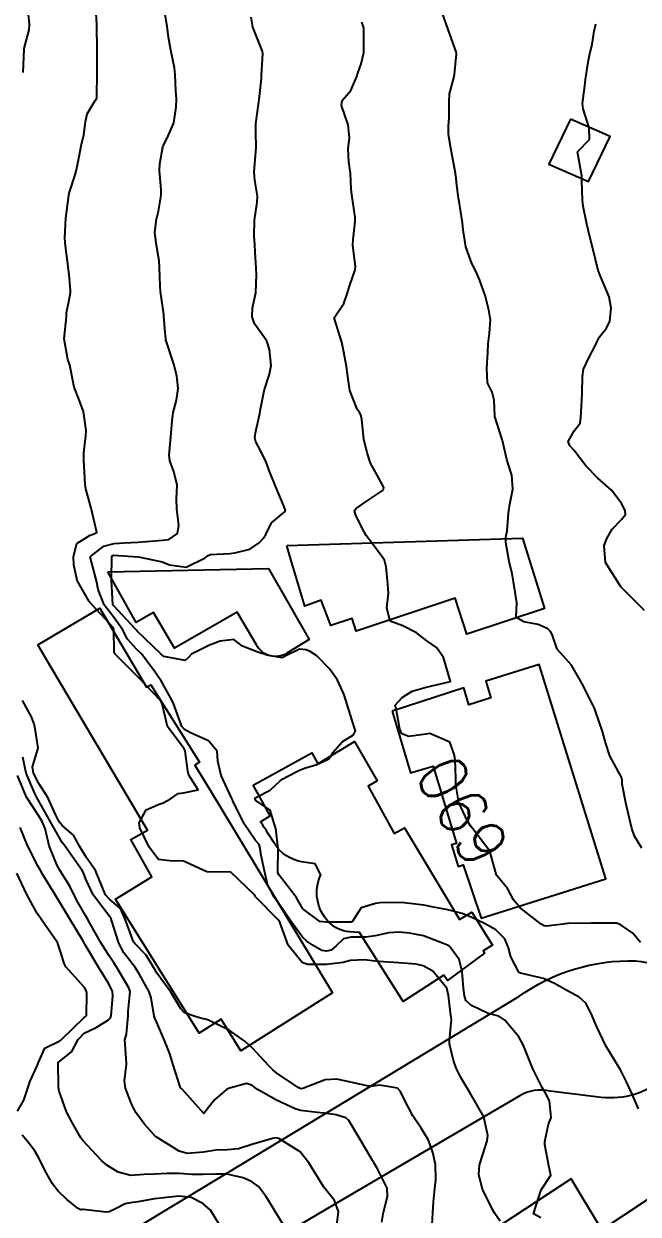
# Model space of a CAD drawing. Header units: metres. Extents: x 298520 to 308411, y 7433745 to 7450750.
# Drawn here: x 300728.1 to 300779, y 7447638.3 to 7447736.9 of the extents above; entities that cross this region are included whole.
import ezdxf
from ezdxf.enums import TextEntityAlignment as Align

# ---------------------------------------------------------------- set-up
doc = ezdxf.new("R2010")
doc.units = ezdxf.units.M
doc.header["$LTSCALE"] = 10
for name, color, linetype in [('Cotas', 45, 'Continuous'), ('Curvas de Nivel 1m', 11, 'Continuous'), ('Curvas de Nivel 5m', 15, 'Continuous'), ('Edificações', 30, 'Continuous'), ('Vias Primárias', 230, 'Continuous')]:
    doc.layers.add(name, color=color, linetype=linetype)
doc.styles.add('Style-STANDARD', font='STANDARD.shx')

msp = doc.modelspace()

# ---------------------------------------------------------------- linework, layer by layer
at = {"layer": 'Curvas de Nivel 1m', "flags": 128}
for points, elevation in [([(300728.013, 7447732.85), (300728.089, 7447734.793), (300728.104, 7447734.849), (300728.516, 7447736.386), (300728.537, 7447736.845), (300728.382, 7447738.545)], 686), ([(300770.888, 7447637.999), (300770.279, 7447638.339), (300770.913, 7447640.33), (300771.713, 7447641.54), (300771.557, 7447642.324), (300771.235, 7447644.052), (300771.236, 7447644.327), (300771.535, 7447645.767), (300771.749, 7447646.322), (300771.618, 7447647.709), (300771.274, 7447648.327), (300771.017, 7447648.763), (300770.225, 7447650.338), (300769.673, 7447651.718), (300769.423, 7447652.346), (300769.063, 7447653.003), (300767.911, 7447654.368), (300767.419, 7447654.708), (300767.087, 7447654.782), (300766.541, 7447654.933), (300765.095, 7447655.633), (300764.695, 7447656.002), (300764.564, 7447656.408), (300764.493, 7447657.028), (300764.376, 7447658.411), (300764.133, 7447659.406), (300763.384, 7447660.427), (300763.261, 7447660.535), (300763.155, 7447660.595), (300762.883, 7447660.705), (300761.162, 7447661.374), (300760.029, 7447661.596), (300759.165, 7447661.676), (300758.306, 7447661.624), (300757.162, 7447661.364), (300756.411, 7447661.257), (300755.16, 7447661.261), (300754.554, 7447661.131), (300753.933, 7447660.532), (300753.517, 7447660.168), (300753.148, 7447660.084), (300752.747, 7447660.144), (300752.046, 7447660.557), (300751.526, 7447660.934), (300751.16, 7447661.265), (300750.187, 7447662.58), (300749.195, 7447664.03), (300748.786, 7447664.596), (300748.267, 7447665.658), (300748.025, 7447666.608), (300747.698, 7447668.161), (300747.645, 7447668.614), (300747.556, 7447668.916), (300747.259, 7447669.269), (300746.315, 7447670.63), (300745.381, 7447672.55), (300745.339, 7447672.64), (300745.294, 7447672.731), (300744.417, 7447674.649), (300744.154, 7447675.833), (300744.082, 7447676.653), (300743.356, 7447677.527), (300741.878, 7447678.17), (300741.369, 7447678.456), (300741.17, 7447678.692), (300741.057, 7447679.012), (300740.435, 7447680.7), (300739.411, 7447682.536), (300739.292, 7447682.711), (300738.942, 7447683.193), (300737.81, 7447684.726), (300737.446, 7447685.079), (300736.65, 7447685.937), (300736.234, 7447686.748), (300735.478, 7447687.798), (300734.735, 7447688.768), (300734.243, 7447690.035), (300734.09, 7447690.774), (300733.572, 7447692.74), (300733.584, 7447692.779), (300734.687, 7447693.627), (300735.549, 7447693.865), (300736.395, 7447693.903), (300737.551, 7447693.965), (300738.243, 7447694.032), (300739.554, 7447694.132), (300740.071, 7447694.189), (300740.792, 7447694.698), (300740.901, 7447695.365), (300740.752, 7447696.698), (300740.732, 7447697.558), (300740.765, 7447698.698), (300740.501, 7447699.819), (300740.154, 7447700.702), (300740.101, 7447701.166), (300740.255, 7447702.701), (300740.352, 7447704.021), (300740.452, 7447704.698), (300740.713, 7447705.715), (300740.853, 7447706.693), (300740.752, 7447707.733), (300740.497, 7447708.698), (300739.893, 7447710.566), (300739.848, 7447710.709), (300739.838, 7447710.793), (300739.762, 7447711.64), (300739.681, 7447712.711), (300739.669, 7447712.817), (300739.391, 7447714.714), (300739.358, 7447715.164), (300739.324, 7447716.715), (300739.272, 7447717.272), (300739.022, 7447718.718), (300738.928, 7447719.648), (300739.062, 7447720.718), (300739.216, 7447721.38), (300739.45, 7447722.714), (300739.446, 7447723.166), (300739.305, 7447724.716), (300739.336, 7447725.302), (300739.593, 7447726.713), (300739.69, 7447726.968), (300739.95, 7447727.411), (300740.486, 7447728.702), (300740.701, 7447729.98), (300740.714, 7447730.699), (300740.657, 7447731.357), (300740.598, 7447732.701), (300740.565, 7447733.249), (300740.251, 7447734.707), (300740.049, 7447735.777), (300739.944, 7447736.711), (300739.926, 7447736.85), (300739.618, 7447738.715)], 688), ([(300767.514, 7447637.743), (300767.095, 7447638.378), (300766.896, 7447638.701), (300766.057, 7447640.389), (300765.759, 7447641.563), (300765.824, 7447642.391), (300766.091, 7447643.249), (300766.456, 7447644.385), (300766.514, 7447644.838), (300766.166, 7447646.388), (300765.013, 7447648.4), (300764.258, 7447649.645), (300763.888, 7447650.417), (300763.672, 7447651.053), (300763.33, 7447652.426), (300763.331, 7447652.691), (300763.49, 7447654.424), (300763.439, 7447654.777), (300763.234, 7447656.428), (300763.112, 7447657.019), (300761.942, 7447658.442), (300761.137, 7447658.885), (300760.579, 7447659.015), (300759.14, 7447659.137), (300757.862, 7447659.211), (300757.141, 7447659.263), (300756.281, 7447659.369), (300755.141, 7447659.313), (300754.51, 7447659.156), (300753.137, 7447658.979), (300751.576, 7447659.002), (300751.139, 7447659.163), (300749.961, 7447660.582), (300749.268, 7447662.493), (300749.22, 7447662.59), (300749.174, 7447662.651), (300747.238, 7447664.619), (300747.226, 7447664.642), (300747.204, 7447664.74), (300745.223, 7447666.64), (300743.223, 7447666.66), (300741.236, 7447667.59), (300740.379, 7447667.555), (300739.237, 7447667.677), (300738.453, 7447668.718), (300737.685, 7447670.309), (300737.616, 7447670.727), (300738.217, 7447671.788), (300739.288, 7447672.266), (300739.614, 7447672.383), (300740.218, 7447672.701), (300740.847, 7447673.147), (300741.301, 7447673.198), (300742.514, 7447673.463), (300741.752, 7447674.684), (300741.645, 7447675.005), (300741.445, 7447676.688), (300741.345, 7447676.844), (300739.976, 7447678.704), (300739.526, 7447680.574), (300739.488, 7447680.709), (300739.394, 7447680.851), (300737.596, 7447682.728), (300737.416, 7447682.917), (300735.597, 7447684.758), (300735.565, 7447684.879), (300735.528, 7447686.759), (300735.465, 7447686.889), (300733.726, 7447688.778), (300733.496, 7447689.057), (300732.479, 7447690.79), (300732.227, 7447692.092), (300732.184, 7447692.793), (300732.475, 7447693.864), (300733.559, 7447694.534), (300733.749, 7447694.59), (300734.118, 7447694.774), (300733.69, 7447696.671), (300733.648, 7447696.779), (300733.585, 7447696.978), (300733.207, 7447698.392), (300733.157, 7447698.784), (300733.128, 7447699.267), (300733.036, 7447700.786), (300733.048, 7447701.377), (300733.199, 7447702.785), (300733.224, 7447703.22), (300733.017, 7447704.787), (300732.601, 7447705.884), (300732.244, 7447706.795), (300731.885, 7447708.634), (300731.836, 7447708.799), (300731.727, 7447709.087), (300731.423, 7447710.805), (300731.596, 7447712.627), (300731.611, 7447712.802), (300731.613, 7447712.965), (300731.789, 7447713.9), (300731.944, 7447714.656), (300731.945, 7447714.799), (300731.816, 7447716.132), (300731.759, 7447716.738), (300731.756, 7447716.801), (300731.536, 7447718.501), (300731.497, 7447718.805), (300731.474, 7447719.18), (300731.554, 7447720.805), (300731.805, 7447722.715), (300731.82, 7447722.801), (300731.838, 7447722.857), (300731.896, 7447723.037), (300732.322, 7447724.391), (300732.424, 7447724.795), (300732.674, 7447726.05), (300732.832, 7447726.791), (300733.044, 7447727.697), (300733.194, 7447728.788), (300733.324, 7447729.436), (300733.989, 7447730.535), (300734.093, 7447730.677), (300734.12, 7447730.778), (300734.124, 7447730.908), (300734.137, 7447732.778), (300734.139, 7447732.903), (300734.141, 7447734.778), (300734.119, 7447736.722), (300734.116, 7447736.779), (300734.11, 7447736.826), (300734.073, 7447737.744)], 687), ([(300778.995, 7447647.042), (300778.451, 7447648.246), (300777.996, 7447649.277), (300777.504, 7447650.255), (300777.04, 7447650.995), (300776.281, 7447652.268), (300775.525, 7447653.827), (300775.327, 7447654.278), (300775.089, 7447654.882), (300774.613, 7447655.802), (300774.075, 7447656.295), (300773.11, 7447656.812), (300772.021, 7447657.42), (300771.125, 7447657.823), (300769.2, 7447658.281), (300769.132, 7447658.3), (300769.072, 7447658.351), (300768.403, 7447659.619), (300768.217, 7447660.364), (300767.918, 7447661.126), (300767.168, 7447661.858), (300766.227, 7447662.389), (300765.18, 7447662.889), (300764.388, 7447663.208), (300763.189, 7447663.517), (300761.871, 7447663.765), (300761.195, 7447663.896), (300759.562, 7447664.102), (300759.198, 7447664.126), (300757.597, 7447664.094), (300757.196, 7447664.047), (300756.011, 7447663.691), (300755.275, 7447662.519), (300755.194, 7447662.498), (300755.173, 7447662.493), (300753.219, 7447662.493), (300753.172, 7447662.495), (300753.125, 7447662.493), (300752.589, 7447662.549), (300751.188, 7447663.596), (300750.62, 7447664.576), (300749.221, 7447666.386), (300749.147, 7447666.516), (300749.123, 7447666.591), (300749.114, 7447666.703), (300749.15, 7447668.592), (300748.934, 7447670.259), (300748.843, 7447670.596), (300748.464, 7447671.782), (300747.292, 7447672.567), (300747.255, 7447672.62), (300747.218, 7447672.697), (300747.296, 7447672.811), (300748.467, 7447673.441), (300749.317, 7447674.205), (300749.531, 7447674.376), (300749.941, 7447674.584), (300750.856, 7447675.047), (300751.33, 7447675.238), (300752.333, 7447675.555), (300753.338, 7447676.034), (300753.556, 7447676.323), (300753.677, 7447676.537), (300754.445, 7447677.441), (300755.365, 7447678.02), (300755.552, 7447678.337), (300755.496, 7447678.519), (300755.376, 7447678.842), (300754.863, 7447680.525), (300754.604, 7447681.325), (300754.043, 7447682.534), (300753.427, 7447683.449), (300752.336, 7447684.557), (300751.8, 7447684.919), (300751.448, 7447685.059), (300750.913, 7447685.11), (300749.827, 7447684.586), (300749.593, 7447684.436), (300749.44, 7447684.382), (300748.236, 7447684.602), (300747.445, 7447684.845), (300746.19, 7447685.368), (300745.456, 7447685.901), (300744.333, 7447685.772), (300743.451, 7447685.43), (300741.962, 7447684.682), (300741.702, 7447684.423), (300741.435, 7447684.155), (300739.659, 7447684.488), (300739.443, 7447684.69), (300739.425, 7447684.71), (300737.462, 7447686.598), (300737.403, 7447686.672), (300737.354, 7447686.732), (300735.492, 7447688.721), (300735.463, 7447688.76), (300735.447, 7447688.807), (300735.342, 7447690.762), (300735.331, 7447690.946), (300735.349, 7447692.762), (300735.43, 7447692.866), (300735.535, 7447692.887), (300737.522, 7447692.741), (300737.721, 7447692.728), (300739.529, 7447692.333), (300740.131, 7447692.1), (300741.525, 7447691.908), (300743.091, 7447692.667), (300743.331, 7447692.869), (300743.537, 7447692.945), (300745.141, 7447693.041), (300745.539, 7447693.077), (300746.791, 7447693.374), (300747.552, 7447693.905), (300747.891, 7447694.273), (300748.117, 7447694.604), (300748.598, 7447695.575), (300749.581, 7447696.388), (300749.704, 7447696.467), (300749.735, 7447696.588), (300749.587, 7447697.025), (300748.906, 7447698.597), (300748.45, 7447699.772), (300748.131, 7447700.605), (300747.643, 7447701.612), (300747.299, 7447702.265), (300747.214, 7447702.617), (300747.263, 7447703.012), (300747.613, 7447704.611), (300747.687, 7447704.978), (300747.951, 7447706.357), (300748.016, 7447706.607), (300748.43, 7447707.888), (300748.547, 7447708.602), (300748.417, 7447709.929), (300748.187, 7447710.606), (300747.759, 7447711.242), (300747.185, 7447712.036), (300746.998, 7447712.622), (300747.02, 7447713.386), (300747.29, 7447714.618), (300747.349, 7447716.148), (300747.316, 7447716.618), (300747.226, 7447718.008), (300747.2, 7447718.62), (300747.161, 7447719.313), (300747.166, 7447720.621), (300747.392, 7447722.121), (300747.421, 7447722.617), (300747.219, 7447723.933), (300747.152, 7447724.621), (300747.216, 7447725.328), (300747.315, 7447726.619), (300747.288, 7447727.952), (300747.301, 7447728.62), (300747.363, 7447729.228), (300747.562, 7447730.616), (300747.752, 7447732.355), (300747.768, 7447732.614), (300747.861, 7447734.442), (300747.837, 7447734.613), (300747.698, 7447734.955), (300747.051, 7447736.625), (300746.891, 7447737.448)], 689), ([(300779.257, 7447668.62), (300778.648, 7447669.62), (300778.44, 7447670.243), (300778.22, 7447671.184), (300777.953, 7447672.25), (300777.638, 7447673.936), (300777.626, 7447674.255), (300777.585, 7447674.516), (300777.33, 7447674.934), (300776.616, 7447676.267), (300776.248, 7447677.377), (300775.994, 7447678.274), (300775.39, 7447680.063), (300775.312, 7447680.281), (300775.235, 7447680.441), (300774.286, 7447682.291), (300773.435, 7447683.785), (300772.966, 7447684.307), (300772.241, 7447685.108), (300771.826, 7447686.325), (300771.703, 7447686.564), (300771.467, 7447686.785), (300770.673, 7447687.136), (300769.473, 7447687.365), (300768.857, 7447687.739), (300768.889, 7447688.359), (300768.909, 7447688.941), (300768.682, 7447690.362), (300768.507, 7447691.349), (300768.274, 7447692.369), (300767.989, 7447693.94), (300768.004, 7447694.373), (300768.094, 7447694.898), (300768.207, 7447696.371), (300768.331, 7447697.11), (300768.576, 7447698.365), (300768.481, 7447699.506), (300768.213, 7447700.371), (300768.081, 7447700.817), (300767.705, 7447702.379), (300767.695, 7447702.421), (300767.655, 7447702.551), (300767.075, 7447704.386), (300767.032, 7447705.716), (300766.87, 7447706.383), (300766.489, 7447707.167), (300766.424, 7447708.389), (300766.495, 7447709.635), (300766.523, 7447710.388), (300766.638, 7447711.263), (300766.724, 7447712.386), (300766.599, 7447713.205), (300766.295, 7447714.392), (300765.813, 7447715.722), (300765.497, 7447716.403), (300765.185, 7447717.051), (300764.679, 7447718.412), (300764.456, 7447719.822), (300764.396, 7447720.415), (300764.118, 7447722.191), (300764.083, 7447722.418), (300763.907, 7447723.794), (300763.847, 7447724.356), (300763.833, 7447724.421), (300763.814, 7447724.522), (300763.469, 7447726.427), (300763.247, 7447727.722), (300763.247, 7447728.431), (300763.291, 7447729.109), (300763.3, 7447730.427), (300763.336, 7447731.09), (300763.68, 7447732.423), (300763.741, 7447732.697), (300763.91, 7447734.421), (300763.885, 7447734.571), (300763.225, 7447736.428), (300762.749, 7447737.76)], 691), ([(300779.484, 7447688.32), (300777.513, 7447690.26), (300776.249, 7447692.273), (300776.139, 7447693.69), (300776.349, 7447694.272), (300776.801, 7447695.037), (300777.579, 7447695.834), (300777.905, 7447696.255), (300777.888, 7447696.557), (300777.592, 7447697.154), (300776.733, 7447698.269), (300775.618, 7447699.264), (300774.626, 7447700.29), (300773.646, 7447701.567), (300773.3, 7447701.956), (300773.143, 7447702.308), (300773.662, 7447703.185), (300774.144, 7447703.819), (300774.196, 7447704.295), (300774.276, 7447705.712), (300774.324, 7447706.294), (300774.335, 7447707.676), (300774.43, 7447708.293), (300774.85, 7447709.175), (300775.427, 7447710.283), (300775.517, 7447710.52), (300775.76, 7447710.979), (300776.34, 7447711.701), (300776.601, 7447712.272), (300776.715, 7447713.339), (300776.565, 7447714.272), (300775.819, 7447716.04), (300775.712, 7447716.281), (300775.651, 7447716.456), (300775.197, 7447718.286), (300774.99, 7447719.155), (300774.715, 7447720.292), (300774.399, 7447721.783), (300774.342, 7447722.296), (300774.298, 7447723.907), (300774.279, 7447724.296), (300773.943, 7447726.3), (300774.927, 7447727.317), (300774.895, 7447728.291), (300774.412, 7447729.862), (300774.35, 7447730.296), (300774.529, 7447731.77), (300774.589, 7447732.294), (300774.775, 7447733.543), (300774.923, 7447734.291), (300775.131, 7447735.204), (300775.315, 7447736.287), (300775.454, 7447736.902)], 692), ([(300761.883, 7447637.435), (300761.951, 7447638.439), (300762.011, 7447639.329), (300762.119, 7447640.438), (300762.208, 7447641.153), (300762.179, 7447642.438), (300761.958, 7447643.435), (300761.589, 7447644.444), (300760.973, 7447645.428), (300760.28, 7447646.457), (300759.522, 7447647.948), (300759.268, 7447648.467), (300759.016, 7447648.745), (300757.531, 7447649.005), (300757.017, 7447648.906), (300756.614, 7447648.907), (300755.02, 7447649.269), (300753.987, 7447649.5), (300753.022, 7447649.433), (300751.178, 7447648.731), (300751.014, 7447648.689), (300750.783, 7447648.804), (300749.027, 7447649.994), (300748.697, 7447650.262), (300748.377, 7447650.6), (300747.054, 7447652.037), (300746.405, 7447652.627), (300745.072, 7447653.557), (300743.36, 7447654.377), (300743.081, 7447654.462), (300742.917, 7447654.498), (300742.354, 7447654.671), (300741.394, 7447654.993), (300741.089, 7447655.316), (300740.243, 7447656.699), (300739.126, 7447658.25), (300738.83, 7447658.715), (300738.195, 7447659.775), (300737.26, 7447660.729), (300737.155, 7447660.879), (300736.469, 7447662.741), (300736.068, 7447663.623), (300735.199, 7447664.364), (300734.826, 7447664.764), (300734.562, 7447665.414), (300734.011, 7447666.772), (300733.239, 7447667.874), (300732.683, 7447668.789), (300732.181, 7447669.715), (300731.27, 7447670.47), (300730.989, 7447670.813), (300730.729, 7447671.365), (300730.072, 7447672.822), (300729.31, 7447673.994), (300728.866, 7447674.835), (300728.795, 7447675.369), (300729.233, 7447676.831), (300729.248, 7447676.927), (300728.952, 7447678.834), (300728.723, 7447679.493), (300727.953, 7447680.844)], 686), ([(300754.002, 7447637.407), (300754.147, 7447638.531), (300753.815, 7447639.449), (300752.913, 7447640.55), (300751.677, 7447642.563), (300750.952, 7447643.464), (300749.196, 7447644.588), (300748.963, 7447644.627), (300748.661, 7447644.595), (300746.957, 7447644.075), (300745.866, 7447643.719), (300744.953, 7447643.647), (300743.989, 7447643.614), (300742.951, 7447643.448), (300741.61, 7447643.34), (300740.951, 7447643.522), (300739.042, 7447644.709), (300738.964, 7447644.772), (300738.04, 7447645.79), (300737.364, 7447646.734), (300736.994, 7447647.458), (300736.502, 7447648.745), (300736.413, 7447649.352), (300736.589, 7447650.744), (300736.542, 7447651.244), (300736.449, 7447652.746), (300736.589, 7447653.224), (300736.71, 7447654.744), (300736.723, 7447655.107), (300736.87, 7447656.742), (300736.783, 7447657.069), (300735.777, 7447658.754), (300735.525, 7447659.143), (300735.142, 7447659.709), (300734.484, 7447660.767), (300733.536, 7447662.418), (300733.342, 7447662.778), (300733.186, 7447663.05), (300732.556, 7447664.149), (300732.224, 7447664.795), (300731.879, 7447665.469), (300731.22, 7447666.534), (300731.053, 7447666.812), (300730.846, 7447667.196), (300730.177, 7447668.821), (300729.83, 7447670.262), (300729.597, 7447670.827), (300729.278, 7447671.332), (300728.296, 7447672.84), (300727.537, 7447674.631)], 684), ([(300750.105, 7447636.578), (300748.892, 7447638.534), (300748.849, 7447638.591), (300748.105, 7447639.802), (300747.507, 7447640.611), (300746.919, 7447641.029), (300746.231, 7447641.319), (300744.928, 7447641.627), (300743.945, 7447641.632), (300742.927, 7447641.601), (300741.996, 7447641.605), (300740.928, 7447641.67), (300739.942, 7447641.686), (300738.927, 7447641.635), (300738.053, 7447641.596), (300736.924, 7447641.508), (300735.899, 7447641.78), (300734.937, 7447642.376), (300734.494, 7447642.764), (300732.959, 7447644.417), (300732.804, 7447644.625), (300732.718, 7447644.784), (300732.087, 7447645.906), (300731.597, 7447646.801), (300731.008, 7447648.492), (300730.959, 7447648.811), (300730.955, 7447648.869), (300730.913, 7447650.811), (300730.943, 7447650.903), (300731.035, 7447650.964), (300732.045, 7447651.799), (300732.562, 7447652.788), (300733.068, 7447653.311), (300734.063, 7447653.78), (300735.079, 7447654.403), (300735.26, 7447654.579), (300735.31, 7447654.758), (300735.446, 7447656.41), (300735.406, 7447656.757), (300735.112, 7447657.391), (300734.268, 7447658.769), (300733.151, 7447660.632), (300733.094, 7447660.723), (300733.065, 7447660.781), (300732.962, 7447660.977), (300731.847, 7447662.8), (300731.6, 7447663.217), (300731.194, 7447663.906), (300730.63, 7447664.816), (300729.696, 7447666.347), (300729.416, 7447666.828), (300729.228, 7447667.167), (300728.37, 7447668.839), (300727.763, 7447670.35)], 683), ([(300727.563, 7447646.844), (300728.08, 7447647.755), (300728.429, 7447648.836), (300728.564, 7447649.288), (300729.028, 7447650.308), (300729.202, 7447650.658), (300729.253, 7447650.828), (300729.813, 7447652.061), (300731.061, 7447652.673), (300731.145, 7447652.726), (300731.214, 7447652.808), (300733.081, 7447654.595), (300733.187, 7447654.674), (300733.269, 7447654.778), (300733.29, 7447656.59), (300733.261, 7447656.778), (300733.108, 7447657.092), (300731.543, 7447658.804), (300731.404, 7447659.074), (300731.145, 7447659.992), (300730.855, 7447660.813), (300730.127, 7447661.862), (300729.444, 7447662.827), (300729.187, 7447663.211), (300728.284, 7447664.839), (300727.508, 7447666.559)], 682), ([(300744.648, 7447636.86), (300743.53, 7447638.654), (300742.898, 7447639.207), (300741.921, 7447639.693), (300740.904, 7447639.809), (300739.918, 7447639.685), (300738.902, 7447639.573), (300737.507, 7447639.339), (300736.898, 7447639.251), (300736.464, 7447639.178), (300735.679, 7447638.752), (300735.142, 7447638.506), (300734.89, 7447638.492), (300732.979, 7447638.692), (300732.892, 7447638.69), (300732.798, 7447638.687), (300732.581, 7447638.785), (300731.645, 7447639.543), (300730.907, 7447640.231), (300730.448, 7447640.815), (300729.851, 7447641.899), (300729.393, 7447642.826), (300729.239, 7447643.121), (300728.95, 7447643.576), (300728.417, 7447644.298), (300727.948, 7447644.845)], 682)]:
    msp.add_lwpolyline(points, dxfattribs=dict(at, elevation=elevation))
at = {"layer": 'Curvas de Nivel 5m', "flags": 128}
for points, elevation in [([(300779.159, 7447660.818), (300778.519, 7447661.592), (300777.546, 7447662.254), (300777.175, 7447662.406), (300777.013, 7447662.424), (300775.175, 7447662.41), (300775.048, 7447662.409), (300773.174, 7447662.395), (300773.092, 7447662.393), (300772.512, 7447662.317), (300771.325, 7447662.175), (300771.172, 7447662.195), (300770.931, 7447662.332), (300769.193, 7447663.684), (300768.623, 7447664.359), (300768.144, 7447665.297), (300767.223, 7447666.38), (300766.68, 7447668.386), (300765.271, 7447670.217), (300765.115, 7447670.402), (300764.832, 7447670.85), (300764.102, 7447672.412), (300763.843, 7447673.887), (300763.859, 7447674.415), (300763.807, 7447675.947), (300763.722, 7447676.416), (300763.358, 7447677.414), (300761.7, 7447678.113), (300761.367, 7447678.073), (300759.96, 7447677.868), (300759.367, 7447678.083), (300759.21, 7447678.472), (300758.943, 7447680.031), (300758.835, 7447680.478), (300759.399, 7447681.101), (300760.248, 7447681.618), (300761.408, 7447681.959), (300763.413, 7447682.42), (300762.835, 7447684.429), (300762.258, 7447685.245), (300761.456, 7447685.808), (300760.592, 7447686.459), (300759.469, 7447687.043), (300758.424, 7447687.438), (300758.141, 7447688.49), (300758.264, 7447689.72), (300758.209, 7447690.483), (300758.087, 7447691.925), (300757.935, 7447692.486), (300757.541, 7447693.054), (300756.43, 7447694.507), (300756.126, 7447695.069), (300755.58, 7447696.215), (300755.472, 7447696.521), (300755.48, 7447696.625), (300755.585, 7447696.748), (300756.421, 7447697.337), (300757.599, 7447698.111), (300757.825, 7447698.263), (300757.895, 7447698.487), (300757.611, 7447699.007), (300756.777, 7447700.503), (300756.499, 7447701.365), (300756.238, 7447702.511), (300756.069, 7447704.122), (300755.992, 7447704.515), (300755.873, 7447704.705), (300755.688, 7447704.994), (300755.072, 7447706.526), (300754.954, 7447707.284), (300754.811, 7447708.529), (300754.581, 7447709.691), (300754.4, 7447710.534), (300753.773, 7447712.54), (300754.579, 7447713.738), (300754.854, 7447714.529), (300755.067, 7447715.264), (300755.523, 7447716.523), (300755.546, 7447716.802), (300755.328, 7447718.525), (300755.341, 7447719.034), (300755.527, 7447720.523), (300755.511, 7447720.89), (300755.255, 7447722.526), (300755.196, 7447723.231), (300755.118, 7447724.528), (300754.983, 7447725.474), (300754.934, 7447726.53), (300755.04, 7447727.441), (300754.945, 7447728.53), (300754.396, 7447730.127), (300754.444, 7447730.535), (300755.148, 7447731.382), (300755.647, 7447732.524), (300755.732, 7447732.806), (300756.023, 7447733.571), (300756.234, 7447734.517), (300756.245, 7447736.333), (300756.229, 7447736.518), (300756.196, 7447736.65), (300756.068, 7447737.035)], 690), ([(300757.725, 7447637.643), (300757.871, 7447638.485), (300758.194, 7447639.769), (300758.161, 7447640.481), (300757.359, 7447642.072), (300757.116, 7447642.497), (300757.05, 7447642.604), (300756.946, 7447642.77), (300755.926, 7447644.51), (300754.979, 7447646.086), (300754.748, 7447646.291), (300753.937, 7447646.536), (300752.985, 7447646.674), (300752.854, 7447646.683), (300750.988, 7447646.897), (300750.537, 7447647.027), (300749.001, 7447647.766), (300747.484, 7447648.613), (300747.212, 7447648.815), (300747.016, 7447648.968), (300746.514, 7447649.129), (300745.014, 7447648.721), (300744.959, 7447648.695), (300744.862, 7447648.642), (300743.856, 7447647.796), (300742.983, 7447646.66), (300741.148, 7447648.688), (300741.077, 7447648.753), (300741.015, 7447648.865), (300740.432, 7447650.696), (300740.156, 7447651.589), (300739.727, 7447652.703), (300739.078, 7447654.18), (300738.925, 7447654.556), (300738.877, 7447654.713), (300738.608, 7447656.228), (300738.46, 7447656.72), (300737.633, 7447658.225), (300737.299, 7447658.738), (300737.229, 7447658.834), (300737.135, 7447658.955), (300736.367, 7447659.964), (300735.942, 7447660.748), (300735.36, 7447662.577), (300735.31, 7447662.758), (300735.271, 7447662.846), (300735.185, 7447662.948), (300733.809, 7447664.774), (300733.216, 7447666.049), (300733.018, 7447666.58), (300732.904, 7447666.785), (300732.043, 7447667.996), (300731.462, 7447668.807), (300731.374, 7447668.928), (300731.256, 7447669.104), (300730.282, 7447670.82), (300729.29, 7447672.576), (300729.149, 7447672.831), (300728.984, 7447673.147), (300728.265, 7447674.841), (300728.005, 7447676.175)], 685)]:
    msp.add_lwpolyline(points, dxfattribs=dict(at, elevation=elevation))
at = {"layer": 'Edificações'}
for points in [[(300773.354, 7447728.987), (300771.56, 7447725.273), (300774.834, 7447723.849), (300776.628, 7447727.563)], [(300749.848, 7447693.703), (300769.385, 7447694.3), (300771.195, 7447688.477), (300764.767, 7447686.359), (300763.79, 7447689.325), (300755.607, 7447686.602), (300755.256, 7447687.654), (300753.498, 7447687.069), (300752.69, 7447689.172), (300751.341, 7447688.654), (300750.186, 7447692.542)], [(300729.221, 7447685.472), (300734.363, 7447688.508), (300738.242, 7447681.96), (300738.591, 7447682.166), (300742.633, 7447675.761), (300742.239, 7447675.513), (300743.595, 7447673.28), (300753.641, 7447656.656), (300746.06, 7447651.855), (300744.409, 7447654.462), (300742.584, 7447653.306), (300735.677, 7447664.39), (300738.666, 7447666.253), (300736.928, 7447669.344), (300738.319, 7447670.126), (300729.966, 7447684.196)], [(300758.576, 7447679.972), (300760.092, 7447674.865), (300761.965, 7447675.421), (300763.903, 7447669.023), (300763.495, 7447668.9), (300764.048, 7447667.119), (300764.449, 7447667.244), (300765.945, 7447662.83), (300776.288, 7447666.094), (300770.75, 7447683.828), (300766.327, 7447682.449), (300766.757, 7447681.071), (300764.938, 7447680.504), (300764.505, 7447681.893)], [(300767.685, 7447637.477), (300768.897, 7447635.302), (300769.107, 7447635.419), (300776.616, 7447623.13), (300782.008, 7447626.636), (300781.215, 7447627.855), (300789.022, 7447632.748), (300783.279, 7447641.863), (300775.951, 7447637.019), (300773.417, 7447641.234)]]:
    msp.add_lwpolyline(points, close=True, dxfattribs=at)
for points in [[(300735.043, 7447691.511), (300748.326, 7447691.773), (300751.705, 7447685.896), (300749.865, 7447684.762, -0.435384), (300747.344, 7447685.458), (300745.73, 7447688.168), (300740.545, 7447685.194), (300738.806, 7447688.151), (300737.375, 7447687.31), (300735.309, 7447691.014)], [(300747.055, 7447673.833), (300751.926, 7447676.526), (300752.429, 7447675.617), (300755.449, 7447677.465), (300757.34, 7447674.192), (300756.588, 7447673.758), (300758.732, 7447669.833), (300759.61, 7447670.312), (300764.151, 7447662.722), (300765.167, 7447663.33), (300766.892, 7447660.59), (300766.118, 7447660.115), (300766.239, 7447659.918), (300763.161, 7447657.676), (300762.854, 7447658.097), (300759.491, 7447655.928), (300755.863, 7447661.637), (300755.045, 7447661.699, -0.185812), (300753.311, 7447662.521, -0.307056), (300752.662, 7447666.425), (300752.207, 7447667.323), (300751.079, 7447667.501, -0.213599), (300748.886, 7447668.93, -0.003377), (300747.687, 7447670.819), (300748.464, 7447671.317), (300747.506, 7447673.075)]]:
    msp.add_lwpolyline(points, format="xyb", close=True, dxfattribs=at)
at = {"layer": 'Vias Primárias'}
msp.add_lwpolyline([(300728.597, 7447631.866), (300769.074, 7447656.33, -0.165197), (300778.733, 7447659.288, -0.409601), (300783.339, 7447654.472, -0.446127), (300775.903, 7447647.988), (300771.676, 7447648.507, 0.189215), (300769.09, 7447648.099), (300754.157, 7447639.341), (300731.561, 7447625.979, 0.17178)], format="xyb", dxfattribs=at)

# ---------------------------------------------------------------- texts
at = {"layer": 'Cotas', "style": 'Style-STANDARD'}
msp.add_text('690', height=4, rotation=120.08202, dxfattribs=at).set_placement((300764.406, 7447671.698, 690), align=Align.MIDDLE_CENTER)

doc.saveas('drawing.dxf')
